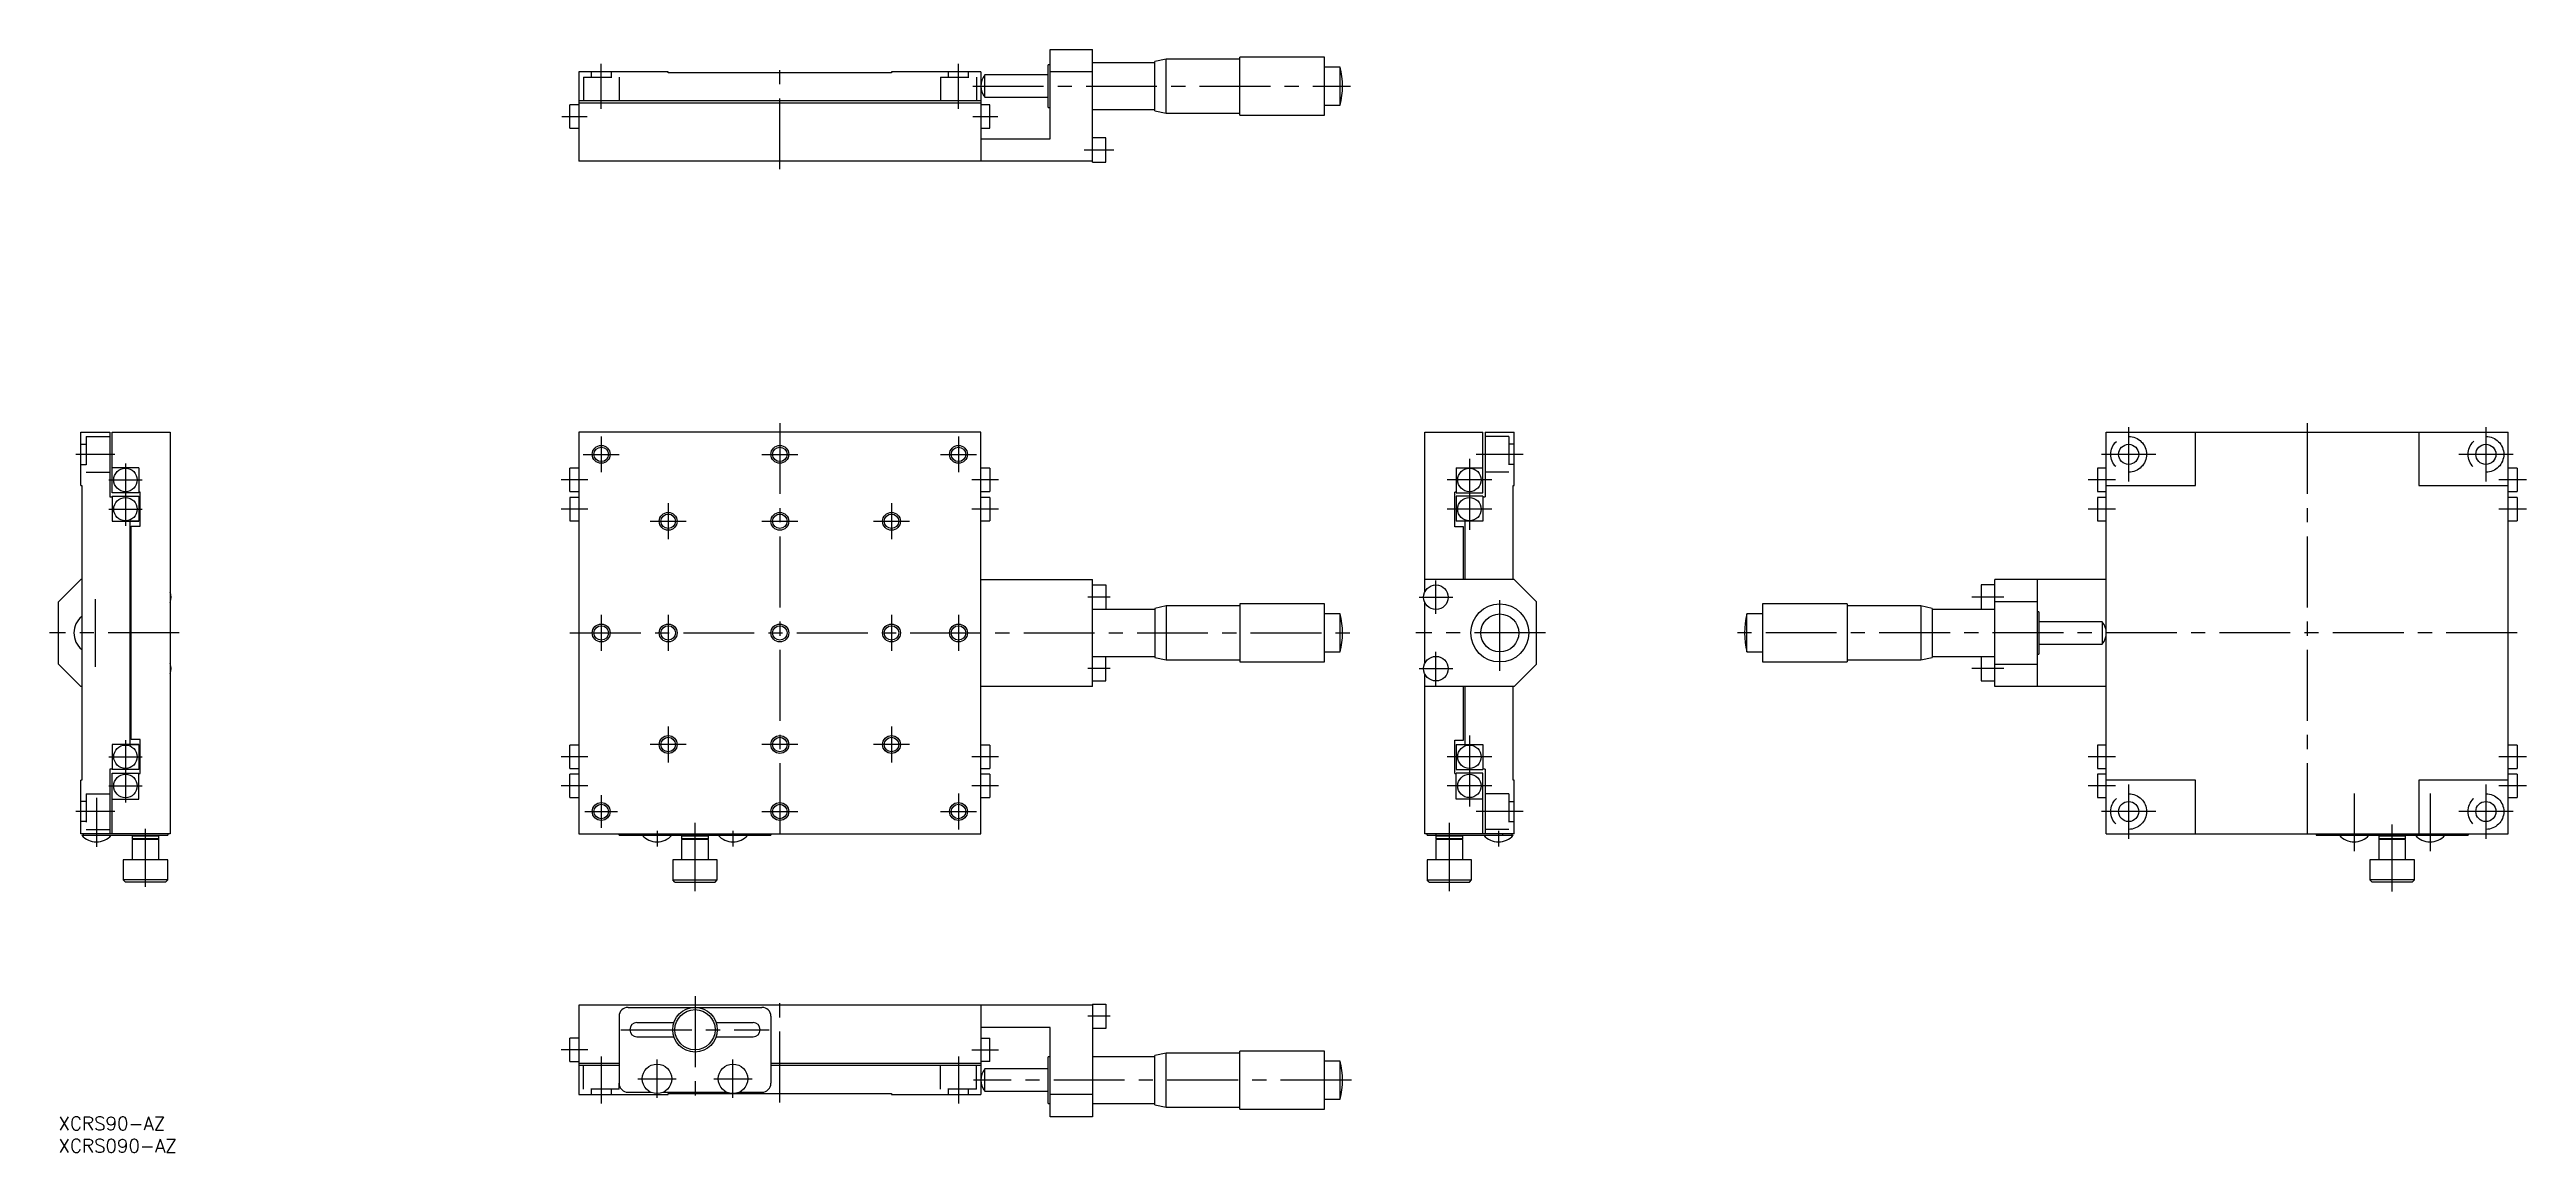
# Model space of a CAD drawing. Extents: x -2 to 553, y -8 to 239.
import ezdxf

# ---------------------------------------------------------------- set-up
doc = ezdxf.new("R2010")
doc.units = 0
doc.header["$LTSCALE"] = 0.5
doc.linetypes.add('CENTER', pattern=[50.8, 31.75, -6.35, 6.35, -6.35])
doc.linetypes.add('DASHED', pattern=[19.05, 12.7, -6.35])
for name, color, linetype in [('MSM_CENTER', 1, 'CENTER'), ('MSM_CONTINUOUS', 7, 'CONTINUOUS'), ('MSM_DASHED', 4, 'DASHED'), ('MSM_NARROW', 5, 'CONTINUOUS'), ('MSM_PART_NUMBER', 7, 'CONTINUOUS')]:
    doc.layers.add(name, color=color, linetype=linetype)
doc.styles.get("Standard").update_dxf_attribs({"font": 'txt.shx', "height": 3, "bigfont": 'bigfont.shx'})

# ---------------------------------------------------------------- blocks, each defined once
blk = doc.blocks.new('*U58')
at = {"layer": 'MSM_PART_NUMBER'}
blk.add_text('XCRS90-AZ', height=3, dxfattribs=at).set_placement((0, -3))
blk = doc.blocks.new('*U59')
at = {"layer": 'MSM_PART_NUMBER'}
blk.add_text('XCRS090-AZ', height=3, dxfattribs=at).set_placement((0, -8))

msp = doc.modelspace()

# ---------------------------------------------------------------- linework, layer by layer
at = {"layer": 'MSM_CENTER'}
for p, q in [((121.54, 225.71), (121.54, 235.85)), ((161.54, 212.21), (161.54, 235.83)), ((201.54, 225.71), (201.54, 235.85)), ((204.72, 230.83), (289.36, 230.83)), ((112.72, 224.03), (118.36, 224.03)), ((112.72, 224.03), (118.36, 224.03)), ((204.72, 224.03), (210.36, 224.03)), ((204.72, 224.03), (210.36, 224.03)), ((229.72, 216.53), (236.36, 216.53)), ((161.54, 155.36), (161.54, 61.36)), ((503.58, 155.36), (503.58, 61.36)), ((121.54, 152.39), (121.54, 144.34)), ((201.54, 152.39), (201.54, 144.34)), ((463.58, 154.45), (463.58, 142.28)), ((543.58, 154.45), (543.58, 142.28)), ((12.59, 148.36), (3.91, 148.36)), ((15, 146.34), (15, 132.38)), ((117.51, 148.36), (125.56, 148.36)), ((157.51, 148.36), (165.56, 148.36)), ((197.51, 148.36), (205.56, 148.36)), ((315.96, 147.36), (315.96, 131.36)), ((327.96, 148.36), (317.46, 148.36)), ((469.66, 148.36), (457.49, 148.36)), ((549.66, 148.36), (537.49, 148.36)), ((11.29, 142.63), (18.71, 142.63)), ((118.54, 142.63), (112.54, 142.63)), ((210.54, 142.63), (204.54, 142.63)), ((320.96, 142.63), (310.96, 142.63)), ((460.66, 142.63), (454.49, 142.63)), ((552.66, 142.63), (546.49, 142.63)), ((11.29, 136.09), (18.71, 136.09)), ((118.54, 136.09), (112.54, 136.09)), ((132.51, 133.36), (140.56, 133.36)), ((136.54, 137.39), (136.54, 129.34)), ((157.51, 133.36), (165.56, 133.36)), ((182.51, 133.36), (190.56, 133.36)), ((186.54, 137.39), (186.54, 129.34)), ((210.54, 136.09), (204.54, 136.09)), ((320.96, 136.09), (310.96, 136.09)), ((460.66, 136.09), (454.49, 136.09)), ((552.66, 136.09), (546.49, 136.09)), ((308.46, 112.61), (308.46, 120.11)), ((322.76, 99.86), (322.76, 116.86)), ((8.2, 115.95), (8.2, 100.78)), ((121.54, 112.39), (121.54, 104.34)), ((136.54, 112.39), (136.54, 104.34)), ((186.54, 112.39), (186.54, 104.34)), ((201.54, 112.39), (201.54, 104.34)), ((235.54, 116.36), (230.54, 116.36)), ((304.71, 116.36), (312.21, 116.36)), ((435.66, 116.36), (428.49, 116.36)), ((27, 108.36), (-2, 108.36)), ((114.54, 108.36), (289.54, 108.36)), ((332.96, 108.36), (303.96, 108.36)), ((550.58, 108.36), (375.49, 108.36)), ((235.54, 100.36), (230.54, 100.36)), ((304.71, 100.36), (312.21, 100.36)), ((308.46, 96.61), (308.46, 104.11)), ((435.66, 100.36), (428.49, 100.36)), ((15, 84.34), (15, 70.38)), ((140.56, 83.36), (132.51, 83.36)), ((136.54, 87.39), (136.54, 79.34)), ((165.56, 83.36), (157.51, 83.36)), ((190.56, 83.36), (182.51, 83.36)), ((186.54, 87.39), (186.54, 79.34)), ((315.96, 85.36), (315.96, 69.36)), ((11.29, 80.63), (18.71, 80.63)), ((118.54, 80.63), (112.54, 80.63)), ((210.54, 80.63), (204.54, 80.63)), ((320.96, 80.63), (310.96, 80.63)), ((460.66, 80.63), (454.49, 80.63)), ((552.66, 80.63), (546.49, 80.63)), ((11.29, 74.09), (18.71, 74.09)), ((118.54, 74.09), (112.54, 74.09)), ((201.54, 72.39), (201.54, 64.34)), ((210.54, 74.09), (204.54, 74.09)), ((320.96, 74.09), (310.96, 74.09)), ((460.66, 74.09), (454.49, 74.09)), ((463.58, 74.45), (463.58, 62.28)), ((514.08, 72.41), (514.08, 59.48)), ((531.08, 72.41), (531.08, 59.48)), ((543.58, 74.45), (543.58, 62.28)), ((552.66, 74.09), (546.49, 74.09)), ((12.59, 68.36), (3.91, 68.36)), ((8.5, 71.41), (8.5, 60.48)), ((117.89, 68.36), (125.19, 68.36)), ((121.54, 72.01), (121.54, 64.71)), ((157.51, 68.36), (165.56, 68.36)), ((197.51, 68.36), (205.56, 68.36)), ((327.96, 68.36), (317.46, 68.36)), ((469.66, 68.36), (457.49, 68.36)), ((549.66, 68.36), (537.49, 68.36)), ((19.5, 51.48), (19.5, 64.45)), ((134.04, 64.06), (134.04, 60.56)), ((142.54, 50.56), (142.54, 65.86)), ((151.04, 64.06), (151.04, 60.56)), ((311.46, 50.56), (311.46, 65.86)), ((322.46, 64.06), (322.46, 60.56)), ((522.58, 50.48), (522.58, 65.45)), ((142.54, 27), (142.54, 3.2)), ((161.54, 3.2), (161.54, 27)), ((235.54, 22.5), (230.54, 22.5)), ((125.94, 19.5), (159.14, 19.5)), ((118.54, 15), (112.54, 15)), ((121.54, 13.5), (121.54, 3)), ((134.04, 4.2), (134.04, 12.8)), ((151.04, 4.2), (151.04, 12.8)), ((201.54, 13.5), (201.54, 3)), ((204.54, 15), (210.54, 15)), ((129.74, 8.5), (138.34, 8.5)), ((146.74, 8.5), (155.34, 8.5)), ((289.54, 8.2), (204.94, 8.2))]:
    msp.add_line(p, q, dxfattribs=at)
at = {"layer": 'MSM_CONTINUOUS'}
for p, q in [((222.04, 239.03), (231.54, 239.03)), ((222.04, 219.03), (222.04, 239.03)), ((231.54, 213.78), (231.54, 239.03)), ((136.54, 234.03), (116.54, 234.03)), ((116.54, 234.03), (116.54, 214.03)), ((136.54, 233.83), (136.54, 234.03)), ((186.54, 233.83), (136.54, 233.83)), ((206.54, 234.03), (186.54, 234.03)), ((186.54, 234.03), (186.54, 233.83)), ((206.54, 234.03), (206.54, 214.03)), ((221.64, 233.33), (207.44, 233.33)), ((207.44, 228.33), (207.44, 233.33)), ((222.04, 235.58), (221.64, 235.58)), ((221.64, 226.08), (221.64, 235.58)), ((231.54, 234.03), (222.04, 234.03)), ((245.54, 236.08), (231.54, 236.08)), ((248.04, 236.88), (245.54, 236.33)), ((245.54, 225.33), (245.54, 236.33)), ((264.54, 236.88), (248.04, 236.88)), ((248.04, 224.78), (248.04, 236.88)), ((283.54, 237.33), (264.54, 237.33)), ((264.54, 224.33), (264.54, 237.33)), ((283.54, 224.33), (283.54, 237.33)), ((287.04, 235.08), (283.54, 235.08)), ((287.04, 226.58), (287.04, 235.08)), ((206.54, 227.53), (116.54, 227.53)), ((207.44, 228.33), (221.64, 228.33)), ((116.54, 226.65), (114.54, 226.65)), ((114.54, 221.4), (114.54, 226.65)), ((114.54, 221.4), (114.54, 226.65)), ((206.54, 227.03), (116.54, 227.03)), ((206.54, 227.03), (116.54, 227.03)), ((208.54, 226.65), (206.54, 226.65)), ((208.54, 221.4), (208.54, 226.65)), ((208.54, 221.4), (208.54, 226.65)), ((221.64, 226.08), (222.04, 226.08)), ((231.54, 225.58), (245.54, 225.58)), ((245.54, 225.33), (248.04, 224.78)), ((248.04, 224.78), (264.54, 224.78)), ((264.54, 224.33), (283.54, 224.33)), ((283.54, 226.58), (287.04, 226.58)), ((114.54, 221.4), (116.54, 221.4)), ((206.54, 221.4), (208.54, 221.4)), ((206.54, 219.03), (222.04, 219.03)), ((234.54, 219.28), (231.54, 219.28)), ((234.54, 213.78), (234.54, 219.28)), ((231.54, 214.03), (116.54, 214.03)), ((231.54, 213.78), (234.54, 213.78)), ((5, 141.36), (5, 153.36)), ((5, 153.36), (11.5, 153.36)), ((11.5, 153.36), (11.5, 138.86)), ((12, 153.36), (25, 153.36)), ((12, 139.76), (12, 153.36)), ((25, 153.36), (25, 63.36)), ((206.54, 153.36), (116.54, 153.36)), ((116.54, 153.36), (116.54, 63.36)), ((206.54, 63.36), (206.54, 153.36)), ((305.96, 153.36), (318.96, 153.36)), ((305.96, 117.51), (305.96, 153.36)), ((318.96, 139.76), (318.96, 153.36)), ((319.46, 153.36), (319.46, 138.86)), ((319.46, 153.36), (325.96, 153.36)), ((325.96, 141.36), (325.96, 153.36)), ((458.58, 132.26), (458.58, 153.36)), ((458.58, 153.36), (548.58, 153.36)), ((458.58, 63.36), (458.58, 153.36)), ((478.58, 141.36), (478.58, 153.36)), ((528.58, 153.36), (528.58, 141.36)), ((548.58, 63.36), (548.58, 153.36)), ((18, 145.36), (12, 145.36)), ((18, 145.36), (18, 139.76)), ((116.54, 145.26), (114.54, 145.26)), ((114.54, 140.01), (114.54, 145.26)), ((208.54, 145.26), (206.54, 145.26)), ((208.54, 145.26), (208.54, 140.01)), ((312.96, 145.36), (318.96, 145.36)), ((312.96, 145.36), (312.96, 139.76)), ((458.58, 145.26), (456.58, 145.26)), ((456.58, 145.26), (456.58, 140.01)), ((550.58, 145.26), (548.58, 145.26)), ((550.58, 145.26), (550.58, 140.01)), ((5, 141.36), (5.2, 141.36)), ((5.2, 141.36), (5.2, 75.36)), ((11.5, 138.86), (12, 138.86)), ((18, 139.76), (12, 139.76)), ((12, 138.96), (18, 138.96)), ((12, 138.96), (12, 133.36)), ((18.3, 139.86), (18, 139.86)), ((18, 138.96), (18, 133.36)), ((18.3, 132.26), (18.3, 139.86)), ((114.54, 140.01), (116.54, 140.01)), ((116.54, 138.72), (114.54, 138.72)), ((114.54, 138.72), (114.54, 133.47)), ((206.54, 140.01), (208.54, 140.01)), ((208.54, 138.72), (206.54, 138.72)), ((208.54, 138.72), (208.54, 133.47)), ((312.96, 139.86), (312.66, 139.86)), ((312.66, 132.16), (312.66, 139.86)), ((312.96, 139.76), (318.96, 139.76)), ((312.96, 138.96), (312.96, 133.36)), ((318.96, 138.96), (312.96, 138.96)), ((318.96, 138.96), (318.96, 133.36)), ((318.96, 138.86), (319.46, 138.86)), ((325.76, 141.36), (325.96, 141.36)), ((325.76, 120.36), (325.76, 141.36)), ((456.58, 140.01), (458.58, 140.01)), ((458.58, 138.72), (456.58, 138.72)), ((456.58, 138.72), (456.58, 133.47)), ((458.58, 141.36), (478.58, 141.36)), ((528.58, 141.36), (548.58, 141.36)), ((548.58, 140.01), (550.58, 140.01)), ((550.58, 138.72), (548.58, 138.72)), ((550.58, 138.72), (550.58, 133.47)), ((12, 133.36), (18, 133.36)), ((18, 133.36), (16, 133.36)), ((16, 133.36), (16, 83.36)), ((114.54, 133.47), (116.54, 133.47)), ((206.54, 133.47), (208.54, 133.47)), ((318.96, 133.36), (312.96, 133.36)), ((314.96, 133.36), (314.96, 120.36)), ((456.58, 133.47), (458.58, 133.47)), ((548.58, 133.47), (550.58, 133.47)), ((16.3, 132.26), (18.3, 132.26)), ((16.3, 84.46), (16.3, 132.26)), ((314.66, 132.16), (312.66, 132.16)), ((314.66, 120.36), (314.66, 132.16)), ((5, 120.36), (0, 115.36)), ((5.2, 120.36), (5, 120.36)), ((16.3, 120.36), (16, 120.36)), ((206.54, 120.36), (231.54, 120.36)), ((231.54, 96.36), (231.54, 120.36)), ((231.54, 119.11), (234.54, 119.11)), ((234.54, 119.11), (234.54, 113.61)), ((325.96, 120.36), (305.96, 120.36)), ((325.96, 120.36), (330.96, 115.36)), ((433.58, 119.11), (430.58, 119.11)), ((430.58, 119.11), (430.58, 113.61)), ((433.58, 96.36), (433.58, 120.36)), ((458.58, 120.36), (433.58, 120.36)), ((443.08, 120.36), (443.08, 96.36)), ((0, 101.36), (0, 115.36)), ((245.54, 113.61), (231.54, 113.61)), ((248.04, 114.41), (245.54, 113.86)), ((245.54, 113.86), (245.54, 102.86)), ((264.54, 114.41), (248.04, 114.41)), ((248.04, 114.41), (248.04, 102.31)), ((283.54, 114.86), (264.54, 114.86)), ((264.54, 114.86), (264.54, 101.86)), ((283.54, 101.86), (283.54, 114.86)), ((287.04, 112.61), (283.54, 112.61)), ((287.04, 104.11), (287.04, 112.61)), ((305.96, 101.51), (305.96, 115.22)), ((330.96, 101.36), (330.96, 115.36)), ((381.58, 112.61), (378.08, 112.61)), ((378.08, 104.11), (378.08, 112.61)), ((400.58, 114.86), (381.58, 114.86)), ((381.58, 114.86), (381.58, 101.86)), ((400.58, 114.86), (400.58, 101.86)), ((417.08, 114.41), (400.58, 114.41)), ((419.58, 113.86), (417.08, 114.41)), ((417.08, 114.41), (417.08, 102.31)), ((419.58, 113.86), (419.58, 102.86)), ((433.58, 113.61), (419.58, 113.61)), ((443.08, 115.36), (433.58, 115.36)), ((443.48, 113.11), (443.08, 113.11)), ((443.48, 113.11), (443.48, 103.61)), ((457.68, 110.86), (443.48, 110.86)), ((443.48, 105.86), (457.68, 105.86)), ((457.68, 110.86), (457.68, 105.86)), ((0, 101.36), (5, 96.36)), ((231.54, 103.11), (245.54, 103.11)), ((234.54, 97.61), (234.54, 103.11)), ((245.54, 102.86), (248.04, 102.31)), ((248.04, 102.31), (264.54, 102.31)), ((264.54, 101.86), (283.54, 101.86)), ((283.54, 104.11), (287.04, 104.11)), ((330.96, 101.36), (325.96, 96.36)), ((378.08, 104.11), (381.58, 104.11)), ((381.58, 101.86), (400.58, 101.86)), ((400.58, 102.31), (417.08, 102.31)), ((417.08, 102.31), (419.58, 102.86)), ((419.58, 103.11), (433.58, 103.11)), ((430.58, 103.11), (430.58, 97.61)), ((433.58, 101.36), (443.08, 101.36)), ((443.08, 103.61), (443.48, 103.61)), ((5.2, 96.36), (5, 96.36)), ((16.3, 96.36), (16, 96.36)), ((231.54, 96.36), (206.54, 96.36)), ((231.54, 97.61), (234.54, 97.61)), ((305.96, 63.36), (305.96, 99.22)), ((325.96, 96.36), (305.96, 96.36)), ((314.66, 84.36), (314.66, 96.36)), ((314.96, 96.36), (314.96, 83.36)), ((325.76, 75.36), (325.76, 96.36)), ((430.58, 97.61), (433.58, 97.61)), ((458.58, 96.36), (433.58, 96.36)), ((18, 83.36), (12, 83.36)), ((12, 83.36), (12, 77.76)), ((16, 83.36), (18, 83.36)), ((18.3, 84.46), (16.3, 84.46)), ((18, 83.36), (18, 77.76)), ((18.3, 76.86), (18.3, 84.46)), ((116.54, 83.26), (114.54, 83.26)), ((114.54, 78.01), (114.54, 83.26)), ((208.54, 83.26), (206.54, 83.26)), ((208.54, 83.26), (208.54, 78.01)), ((312.66, 84.36), (314.66, 84.36)), ((312.66, 76.86), (312.66, 84.36)), ((312.96, 83.36), (318.96, 83.36)), ((312.96, 83.36), (312.96, 77.76)), ((318.96, 83.36), (318.96, 77.76)), ((458.58, 83.26), (456.58, 83.26)), ((456.58, 83.26), (456.58, 78.01)), ((458.58, 63.36), (458.58, 84.46)), ((550.58, 83.26), (548.58, 83.26)), ((550.58, 83.26), (550.58, 78.01)), ((12, 77.86), (11.5, 77.86)), ((11.5, 77.86), (11.5, 63.36)), ((18, 77.76), (12, 77.76)), ((114.54, 78.01), (116.54, 78.01)), ((206.54, 78.01), (208.54, 78.01)), ((312.96, 77.76), (318.96, 77.76)), ((319.46, 77.86), (318.96, 77.86)), ((319.46, 77.86), (319.46, 63.36)), ((456.58, 78.01), (458.58, 78.01)), ((548.58, 78.01), (550.58, 78.01)), ((5, 63.36), (5, 75.36)), ((5.2, 75.36), (5, 75.36)), ((12, 76.96), (18, 76.96)), ((12, 63.36), (12, 76.96)), ((18, 71.16), (18, 76.96)), ((18, 76.86), (18.3, 76.86)), ((116.54, 76.72), (114.54, 76.72)), ((114.54, 71.47), (114.54, 76.72)), ((208.54, 76.72), (206.54, 76.72)), ((208.54, 76.72), (208.54, 71.47)), ((312.66, 76.86), (312.96, 76.86)), ((312.96, 71.16), (312.96, 76.96)), ((318.96, 76.96), (312.96, 76.96)), ((318.96, 63.36), (318.96, 76.96)), ((325.96, 75.36), (325.76, 75.36)), ((325.96, 63.36), (325.96, 75.36)), ((458.58, 76.72), (456.58, 76.72)), ((456.58, 76.72), (456.58, 71.47)), ((478.58, 75.36), (458.58, 75.36)), ((478.58, 63.36), (478.58, 75.36)), ((548.58, 75.36), (528.58, 75.36)), ((528.58, 75.36), (528.58, 63.36)), ((550.58, 76.72), (548.58, 76.72)), ((550.58, 76.72), (550.58, 71.47)), ((12, 71.16), (18, 71.16)), ((114.54, 71.47), (116.54, 71.47)), ((206.54, 71.47), (208.54, 71.47)), ((318.96, 71.16), (312.96, 71.16)), ((456.58, 71.47), (458.58, 71.47)), ((548.58, 71.47), (550.58, 71.47)), ((25, 63.36), (5, 63.36)), ((5.2, 63.06), (24.5, 63.06)), ((5.5, 63.36), (5.5, 63.06)), ((16.7, 63.06), (16.5, 62.86)), ((16.5, 62.86), (16.5, 62.26)), ((22.5, 62.86), (16.5, 62.86)), ((16.5, 62.26), (16.7, 62.06)), ((22.5, 62.26), (16.5, 62.26)), ((16.5, 62.06), (16.5, 57.56)), ((22.5, 62.06), (16.5, 62.06)), ((22.5, 62.86), (22.3, 63.06)), ((22.3, 62.06), (22.5, 62.26)), ((22.5, 62.26), (22.5, 62.86)), ((22.5, 57.56), (22.5, 62.06)), ((24.5, 63.36), (24.5, 63.06)), ((116.54, 63.36), (206.54, 63.36)), ((125.54, 63.06), (125.54, 63.36)), ((125.54, 63.06), (159.54, 63.06)), ((139.74, 63.06), (139.54, 62.86)), ((139.54, 62.86), (139.54, 62.26)), ((145.54, 62.86), (139.54, 62.86)), ((139.54, 62.26), (139.74, 62.06)), ((145.54, 62.26), (139.54, 62.26)), ((139.54, 62.06), (139.54, 57.56)), ((145.54, 62.06), (139.54, 62.06)), ((145.54, 62.86), (145.34, 63.06)), ((145.34, 62.06), (145.54, 62.26)), ((145.54, 62.26), (145.54, 62.86)), ((145.54, 57.56), (145.54, 62.06)), ((159.54, 63.36), (159.54, 63.06)), ((325.96, 63.36), (305.96, 63.36)), ((306.46, 63.06), (306.46, 63.36)), ((306.46, 63.06), (325.76, 63.06)), ((308.46, 63.36), (308.46, 63.06)), ((308.66, 63.06), (308.46, 62.86)), ((308.46, 62.86), (308.46, 62.26)), ((314.46, 62.86), (308.46, 62.86)), ((308.46, 62.26), (308.66, 62.06)), ((314.46, 62.26), (308.46, 62.26)), ((308.46, 62.06), (308.46, 57.56)), ((314.46, 62.06), (308.46, 62.06)), ((314.46, 62.86), (314.26, 63.06)), ((314.26, 62.06), (314.46, 62.26)), ((314.46, 62.26), (314.46, 62.86)), ((314.46, 57.56), (314.46, 62.06)), ((323.46, 63.06), (323.46, 63.36)), ((325.46, 63.36), (325.46, 63.06)), ((458.58, 63.36), (548.58, 63.36)), ((505.58, 63.36), (505.58, 63.06)), ((505.58, 63.06), (539.58, 63.06)), ((519.78, 63.06), (519.58, 62.86)), ((519.58, 62.86), (519.58, 62.26)), ((525.58, 62.86), (519.58, 62.86)), ((519.58, 62.26), (519.78, 62.06)), ((525.58, 62.26), (519.58, 62.26)), ((519.58, 62.06), (519.58, 57.56)), ((525.58, 62.06), (519.58, 62.06)), ((525.58, 62.86), (525.38, 63.06)), ((525.38, 62.06), (525.58, 62.26)), ((525.58, 62.26), (525.58, 62.86)), ((525.58, 57.56), (525.58, 62.06)), ((539.58, 63.36), (539.58, 63.06)), ((14.5, 57.56), (14.5, 53.06)), ((24.5, 57.56), (14.5, 57.56)), ((24.5, 53.06), (24.5, 57.56)), ((137.54, 57.56), (137.54, 53.06)), ((147.54, 57.56), (137.54, 57.56)), ((147.54, 53.06), (147.54, 57.56)), ((306.46, 57.56), (306.46, 53.06)), ((316.46, 57.56), (306.46, 57.56)), ((316.46, 53.06), (316.46, 57.56)), ((517.58, 57.56), (517.58, 53.06)), ((527.58, 57.56), (517.58, 57.56)), ((527.58, 53.06), (527.58, 57.56)), ((14.5, 53.06), (15, 52.56)), ((24.5, 53.06), (14.5, 53.06)), ((24, 52.56), (15, 52.56)), ((24, 52.56), (24.5, 53.06)), ((138.04, 52.56), (137.54, 53.06)), ((137.54, 53.06), (147.54, 53.06)), ((138.04, 52.56), (147.04, 52.56)), ((147.04, 52.56), (147.54, 53.06)), ((306.96, 52.56), (306.46, 53.06)), ((306.46, 53.06), (316.46, 53.06)), ((306.96, 52.56), (315.96, 52.56)), ((315.96, 52.56), (316.46, 53.06)), ((517.58, 53.06), (518.08, 52.56)), ((527.58, 53.06), (517.58, 53.06)), ((527.08, 52.56), (518.08, 52.56)), ((527.08, 52.56), (527.58, 53.06)), ((116.54, 25), (116.54, 5)), ((231.54, 25), (116.54, 25)), ((125.54, 22.5), (125.54, 7.5)), ((127.54, 24.5), (157.54, 24.5)), ((159.54, 22.5), (159.54, 7.5)), ((206.54, 25), (206.54, 5)), ((231.54, 25.25), (231.54, 0)), ((231.54, 25.25), (234.54, 25.25)), ((234.54, 25.25), (234.54, 19.75)), ((116.54, 17.63), (114.54, 17.63)), ((114.54, 12.38), (114.54, 17.63)), ((129.54, 21.1), (137.8, 21.1)), ((129.54, 17.9), (137.8, 17.9)), ((147.27, 21.1), (155.54, 21.1)), ((147.27, 17.9), (155.54, 17.9)), ((222.04, 20), (206.54, 20)), ((206.54, 17.63), (208.54, 17.63)), ((208.54, 12.38), (208.54, 17.63)), ((222.04, 0), (222.04, 20)), ((234.54, 19.75), (231.54, 19.75)), ((114.54, 12.38), (116.54, 12.38)), ((116.54, 12), (125.54, 12)), ((125.54, 11.5), (116.54, 11.5)), ((159.54, 12), (206.54, 12)), ((206.54, 11.5), (159.54, 11.5)), ((208.54, 12.38), (206.54, 12.38)), ((222.04, 13.45), (221.64, 13.45)), ((221.64, 2.95), (221.64, 13.45)), ((245.54, 13.45), (231.54, 13.45)), ((248.04, 14.25), (245.54, 13.7)), ((245.54, 2.7), (245.54, 13.7)), ((264.54, 14.25), (248.04, 14.25)), ((248.04, 2.15), (248.04, 14.25)), ((283.54, 14.7), (264.54, 14.7)), ((264.54, 1.7), (264.54, 14.7)), ((283.54, 1.7), (283.54, 14.7)), ((287.04, 12.45), (283.54, 12.45)), ((287.04, 3.95), (287.04, 12.45)), ((221.64, 10.7), (207.44, 10.7)), ((207.44, 5.7), (207.44, 10.7)), ((207.44, 5.7), (221.64, 5.7)), ((116.54, 5), (136.54, 5)), ((127.54, 5.5), (132.66, 5.5)), ((135.41, 5.5), (149.66, 5.5)), ((136.54, 5.2), (186.54, 5.2)), ((136.54, 5), (136.54, 5.2)), ((152.41, 5.5), (157.54, 5.5)), ((186.54, 5.2), (186.54, 5)), ((186.54, 5), (206.54, 5)), ((221.64, 2.95), (222.04, 2.95)), ((231.54, 5), (222.04, 5)), ((231.54, 0), (222.04, 0)), ((231.54, 2.95), (245.54, 2.95)), ((245.54, 2.7), (248.04, 2.15)), ((248.04, 2.15), (264.54, 2.15)), ((264.54, 1.7), (283.54, 1.7)), ((283.54, 3.95), (287.04, 3.95))]:
    msp.add_line(p, q, dxfattribs=at)
for centre, radius in [((121.54, 148.36), 1.62), ((161.54, 148.36), 1.62), ((201.54, 148.36), 1.62), ((463.58, 148.36), 2.25), ((543.58, 148.36), 2.25), ((15, 142.63), 2.63), ((315.96, 142.63), 2.63), ((15, 136.09), 2.62), ((315.96, 136.09), 2.62), ((136.54, 133.36), 1.62), ((161.54, 133.36), 1.62), ((186.54, 133.36), 1.62), ((308.46, 116.36), 2.75), ((322.76, 108.36), 6.5), ((322.76, 108.36), 4.25), ((121.54, 108.36), 1.62), ((136.54, 108.36), 1.62), ((161.54, 108.36), 1.62), ((186.54, 108.36), 1.62), ((201.54, 108.36), 1.62), ((308.46, 100.36), 2.75), ((15, 80.63), 2.62), ((136.54, 83.36), 1.62), ((161.54, 83.36), 1.62), ((186.54, 83.36), 1.62), ((315.96, 80.63), 2.62), ((15, 74.09), 2.63), ((315.96, 74.09), 2.62), ((121.54, 68.36), 1.62), ((161.54, 68.36), 1.62), ((201.54, 68.36), 1.62), ((463.58, 68.36), 2.25), ((543.58, 68.36), 2.25), ((142.54, 19.5), 5), ((142.54, 19.5), 4.5), ((134.04, 8.5), 3.3), ((151.04, 8.5), 3.3)]:
    msp.add_circle(centre, radius, dxfattribs=at)
for centre, radius, start, end in [((210.46, 230.83), 3.92, 140.4022, 219.5978), ((269.23, 230.83), 18.31, 346.5803, 13.4197), ((22.5, 116.36), 2.75, 335.38, 24.62), ((8.2, 108.36), 4.75, 129.1667, 230.8333), ((269.23, 108.36), 18.31, 346.5803, 13.4197), ((395.89, 108.36), 18.31, 166.5803, 193.4197), ((454.66, 108.36), 3.92, 320.4022, 39.5978), ((22.5, 100.36), 2.75, 335.38, 24.62), ((8.5, 65.94), 4.38, 221.1121, 318.8879), ((134.04, 65.93), 4.37, 221.0348, 318.9652), ((151.04, 65.93), 4.37, 221.0348, 318.9652), ((322.46, 65.93), 4.37, 221.0348, 318.9652), ((514.08, 65.94), 4.38, 221.1121, 318.8879), ((531.08, 65.94), 4.38, 221.1121, 318.8879), ((127.54, 22.5), 2, 90, 180), ((157.54, 22.5), 2, 360, 90), ((129.54, 19.5), 1.6, 90, 270), ((155.54, 19.5), 1.6, 270, 90), ((269.23, 8.2), 18.31, 346.5803, 13.4197), ((127.54, 7.5), 2, 180, 270), ((157.54, 7.5), 2, 270, 360), ((210.46, 8.2), 3.92, 140.4022, 219.5978)]:
    msp.add_arc(centre, radius, start, end, dxfattribs=at)
at = {"layer": 'MSM_DASHED'}
for p, q in [((119.29, 234.03), (119.29, 232.83)), ((123.79, 234.03), (123.79, 232.83)), ((199.29, 232.83), (199.29, 234.03)), ((203.79, 232.83), (203.79, 234.03)), ((117.54, 232.83), (117.54, 227.53)), ((117.54, 232.83), (125.54, 232.83)), ((125.54, 232.83), (125.54, 227.53)), ((197.54, 232.83), (205.54, 232.83)), ((197.54, 232.83), (197.54, 227.53)), ((205.54, 232.83), (205.54, 227.53)), ((5, 150.61), (6.2, 150.61)), ((6.2, 152.36), (11.5, 152.36)), ((6.2, 152.36), (6.2, 144.36)), ((324.76, 152.36), (319.46, 152.36)), ((324.76, 152.36), (324.76, 144.36)), ((325.96, 150.61), (324.76, 150.61)), ((5, 146.11), (6.2, 146.11)), ((6.2, 144.36), (11.5, 144.36)), ((324.76, 144.36), (319.46, 144.36)), ((325.96, 146.11), (324.76, 146.11)), ((6.2, 72.36), (11.5, 72.36)), ((6.2, 72.36), (6.2, 64.36)), ((324.76, 72.36), (319.46, 72.36)), ((324.76, 72.36), (324.76, 64.36)), ((6.2, 70.61), (5, 70.61)), ((324.76, 70.61), (325.96, 70.61)), ((6.2, 66.11), (5, 66.11)), ((6.2, 64.36), (11.5, 64.36)), ((324.76, 64.36), (319.46, 64.36)), ((324.76, 66.11), (325.96, 66.11)), ((117.54, 6.2), (117.54, 11.5)), ((197.54, 6.2), (197.54, 11.5)), ((205.54, 6.2), (205.54, 11.5)), ((125.54, 6.2), (117.54, 6.2)), ((119.29, 6.2), (119.29, 5)), ((123.79, 6.2), (123.79, 5)), ((125.54, 6.2), (125.54, 7.5)), ((205.54, 6.2), (197.54, 6.2)), ((199.29, 5), (199.29, 6.2)), ((203.79, 5), (203.79, 6.2))]:
    msp.add_line(p, q, dxfattribs=at)
for centre in [(463.58, 148.36), (543.58, 148.36), (463.58, 68.36), (543.58, 68.36)]:
    msp.add_circle(centre, 4, dxfattribs=at)
at = {"layer": 'MSM_NARROW'}
for centre in [(121.54, 148.36), (161.54, 148.36), (201.54, 148.36), (136.54, 133.36), (161.54, 133.36), (186.54, 133.36), (121.54, 108.36), (136.54, 108.36), (161.54, 108.36), (186.54, 108.36), (201.54, 108.36), (136.54, 83.36), (161.54, 83.36), (186.54, 83.36), (121.54, 68.36), (161.54, 68.36), (201.54, 68.36)]:
    msp.add_circle(centre, 2, dxfattribs=at)

# ---------------------------------------------------------------- block references
at = {"layer": 'MSM_CONTINUOUS'}
for name in ['*U58', '*U59']:
    msp.add_blockref(name, (0, 0), dxfattribs=at)

doc.saveas('drawing.dxf')
